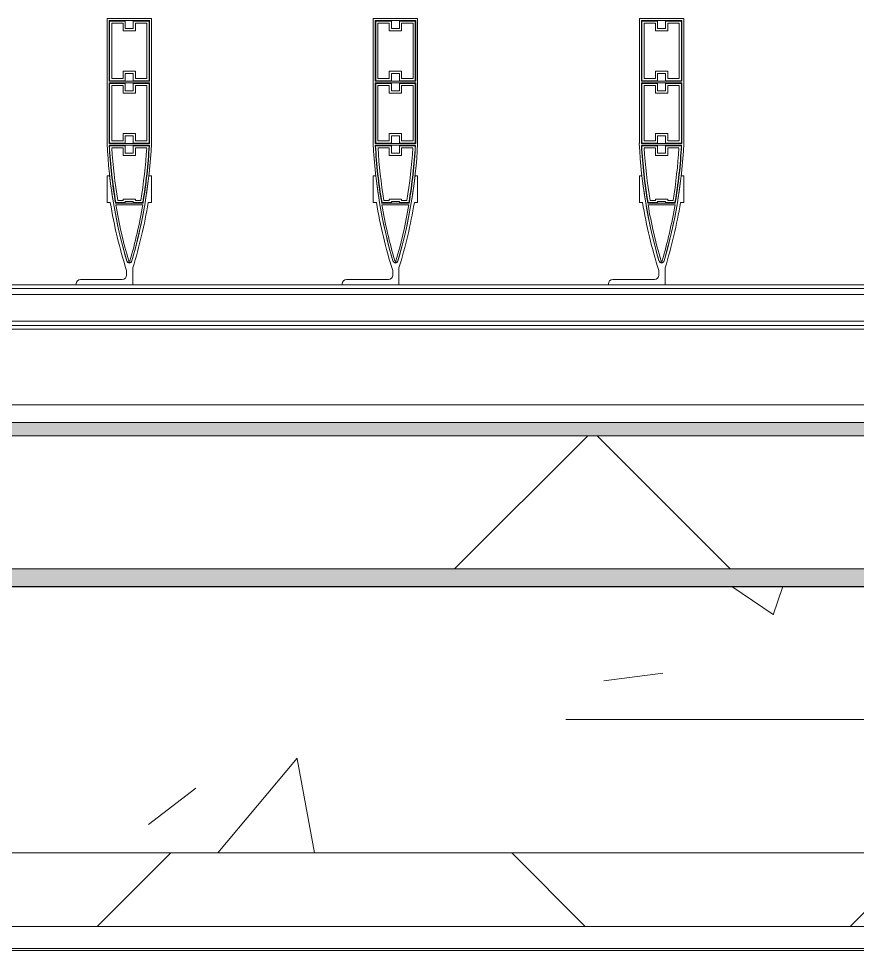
# Model space of a CAD drawing. Header units: millimetres. Extents: x 48966 to 155647, y -43515 to 26217.
# Drawn here: x 74307 to 75253, y 23457 to 24507 of the extents above; entities that cross this region are included whole.
import ezdxf

# ---------------------------------------------------------------- set-up
doc = ezdxf.new("R2010")
doc.units = ezdxf.units.MM
doc.linetypes.add('Осевые', pattern=[6350, 1270, -952.5, 3175, -952.5])
for name, color, linetype, lineweight in [('Обобщенные модели', 7, 'Continuous', 9), ('Обобщенные модели-1', 7, 'Continuous', 18), ('Общие ребра', 7, 'Continuous', 9), ('Оси-2', 7, 'Осевые', 9), ('Перекрытия', 7, 'Continuous', 9), ('Стены-1', 7, 'Continuous', 18), ('Штриховка разреза-1', 7, 'Continuous', 9)]:
    doc.layers.add(name, color=color, linetype=linetype, lineweight=lineweight)
doc.layers.add('Штриховка разреза-2', color=7, linetype='Continuous', lineweight=9, true_color=0x787878)
pattern_1 = [(0, (0, 0), (812.8, 203.2), [67.056, -542.544, 67.056, -542.544, -3251.2]), (0, (0, 0), (812.8, 203.2), [-1219.2, 67.056, -1152.144, 67.056, -542.544, -1422.4]), (0, (0, 0), (812.8, 203.2), [-3048, 67.056, -339.344, 67.056, -948.944]), (120, (304.8, 101.6), (-582.37636, 602.30545), [67.056, -542.544, 67.056, -542.544, -3251.2]), (120, (304.8, 101.6), (-582.37636, 602.30545), [-1219.2, 67.056, -1152.144, 67.056, -542.544, -1422.4]), (120, (304.8, 101.6), (-582.37636, 602.30545), [-3048, 67.056, -339.344, 67.056, -948.944]), (240, (406.4, 508), (-230.42364, -805.50545), [67.056, -542.544, 67.056, -542.544, -3251.2]), (240, (406.4, 508), (-230.42364, -805.50545), [-1219.2, 67.056, -1152.144, 67.056, -542.544, -1422.4]), (240, (406.4, 508), (-230.42364, -805.50545), [-3048, 67.056, -339.344, 67.056, -948.944])]

# ---------------------------------------------------------------- blocks, each defined once
blk = doc.blocks.new('Обвязочная балка 1 - Обвязочная балка 1-1451838-План 5-го этажа на отм_ _12_600')
at = {"layer": 'Обобщенные модели'}
for p, q in [((116781.7, 24196.1), (60831.6, 24196.1)), ((60831.6, 24166.3), (116781.7, 24166.3))]:
    blk.add_line(p, q, dxfattribs=at)
at = {"layer": 'Обобщенные модели-1'}
for p, q in [((116781.7, 24207.1), (60831.6, 24207.1)), ((60831.6, 24203.1), (116781.7, 24203.1)), ((116781.7, 24161.1), (60831.6, 24161.1)), ((60831.6, 24157.1), (116781.7, 24157.1))]:
    blk.add_line(p, q, dxfattribs=at)
blk = doc.blocks.new('Профиль ламели34 - Профиль ламели-1461019-План 5-го этажа на отм_ _12_600')
at = {"layer": 'Обобщенные модели-1'}
for p, q in [((72106.9, 24507.1), (72106.9, 24366.2)), ((72156.9, 24507.1), (72106.9, 24507.1)), ((72156.9, 24366.2), (72156.9, 24507.1)), ((72109.1, 24436.5), (72109.1, 24504.9)), ((72109.1, 24504.9), (72154.7, 24504.9)), ((72127.4, 24504.4), (72109.6, 24504.4)), ((72109.6, 24504.4), (72109.6, 24437)), ((72112.1, 24439.5), (72112.1, 24501.9)), ((72112.1, 24501.9), (72124.9, 24501.9)), ((72124.9, 24501.9), (72124.9, 24493.5)), ((72127.4, 24496), (72127.4, 24504.4)), ((72136.3, 24496), (72127.4, 24496)), ((72154.2, 24504.4), (72136.3, 24504.4)), ((72136.3, 24504.4), (72136.3, 24496)), ((72138.8, 24493.5), (72138.8, 24501.9)), ((72138.8, 24501.9), (72151.7, 24501.9)), ((72151.7, 24501.9), (72151.7, 24439.5)), ((72154.2, 24437), (72154.2, 24504.4)), ((72154.7, 24504.9), (72154.7, 24436.5)), ((72124.9, 24493.5), (72138.8, 24493.5)), ((72138.8, 24447.9), (72124.9, 24447.9)), ((72124.9, 24447.9), (72124.9, 24439.5)), ((72127.4, 24437), (72127.4, 24445.4)), ((72127.4, 24445.4), (72136.3, 24445.4)), ((72136.3, 24445.4), (72136.3, 24437)), ((72138.8, 24439.5), (72138.8, 24447.9)), ((72154.7, 24436.5), (72109.1, 24436.5)), ((72109.1, 24434.6), (72154.7, 24434.6)), ((72109.1, 24366.2), (72109.1, 24434.6)), ((72109.6, 24437), (72127.4, 24437)), ((72127.4, 24434.1), (72109.6, 24434.1)), ((72109.6, 24434.1), (72109.6, 24366.7)), ((72124.9, 24439.5), (72112.1, 24439.5)), ((72127.4, 24425.7), (72127.4, 24434.1)), ((72136.3, 24437), (72154.2, 24437)), ((72154.2, 24434.1), (72136.3, 24434.1)), ((72136.3, 24434.1), (72136.3, 24425.7)), ((72151.7, 24439.5), (72138.8, 24439.5)), ((72154.2, 24366.7), (72154.2, 24434.1)), ((72154.7, 24434.6), (72154.7, 24366.2)), ((72112.1, 24369.2), (72112.1, 24431.6)), ((72112.1, 24431.6), (72124.9, 24431.6)), ((72124.9, 24431.6), (72124.9, 24423.2)), ((72124.9, 24423.2), (72138.8, 24423.2)), ((72136.3, 24425.7), (72127.4, 24425.7)), ((72138.8, 24423.2), (72138.8, 24431.6)), ((72138.8, 24431.6), (72151.7, 24431.6)), ((72151.7, 24431.6), (72151.7, 24369.2)), ((72138.8, 24377.6), (72124.9, 24377.6)), ((72124.9, 24377.6), (72124.9, 24369.2)), ((72127.4, 24366.7), (72127.4, 24375.1)), ((72127.4, 24375.1), (72136.3, 24375.1)), ((72136.3, 24375.1), (72136.3, 24366.7)), ((72138.8, 24369.2), (72138.8, 24377.6)), ((72154.7, 24366.2), (72109.1, 24366.2)), ((72109.1, 24364.3), (72154.6, 24364.3)), ((72109.6, 24366.7), (72127.4, 24366.7)), ((72127.4, 24363.8), (72109.6, 24363.8)), ((72124.9, 24369.2), (72112.1, 24369.2)), ((72112.2, 24361.3), (72124.9, 24361.3)), ((72124.9, 24361.3), (72124.9, 24352.9)), ((72127.4, 24355.4), (72127.4, 24363.8)), ((72136.3, 24366.7), (72154.2, 24366.7)), ((72154.2, 24363.8), (72136.3, 24363.8)), ((72136.3, 24363.8), (72136.3, 24355.4)), ((72151.7, 24369.2), (72138.8, 24369.2)), ((72138.8, 24352.9), (72138.8, 24361.3)), ((72138.8, 24361.3), (72151.5, 24361.3)), ((72124.9, 24352.9), (72138.8, 24352.9)), ((72136.3, 24355.4), (72127.4, 24355.4)), ((72109.8, 24330.1), (72106.9, 24330.1)), ((72106.9, 24330.1), (72106.9, 24299.7)), ((72156.8, 24330.1), (72153.9, 24330.1)), ((72156.8, 24299.7), (72156.8, 24330.1)), ((72106.9, 24299.7), (72110.5, 24299.7)), ((72147.4, 24299.2), (72116.3, 24299.2)), ((72116.6, 24297.3), (72147.1, 24297.3)), ((72116.8, 24299.7), (72127.4, 24299.7)), ((72124.9, 24302.2), (72118.9, 24302.2)), ((72138.8, 24303.5), (72124.9, 24303.5)), ((72124.9, 24303.5), (72124.9, 24302.2)), ((72127.4, 24299.7), (72127.4, 24301)), ((72127.4, 24301), (72136.3, 24301)), ((72136.3, 24301), (72136.3, 24299.7)), ((72136.3, 24299.7), (72146.9, 24299.7)), ((72138.8, 24302.2), (72138.8, 24303.5)), ((72144.8, 24302.2), (72138.8, 24302.2)), ((72153.2, 24299.7), (72156.8, 24299.7)), ((72128.9, 24223), (72128.9, 24218.1)), ((72135.9, 24207.1), (72135.9, 24226.3)), ((72123.9, 24213.1), (72076.9, 24213.1)), ((72071.9, 24208.1), (72071.9, 24207.1)), ((72071.9, 24207.1), (72135.9, 24207.1))]:
    blk.add_line(p, q, dxfattribs=at)
for centre, radius, start, end in [((72680.6, 24394.6), 574.5, 182.8338, 196.2258), ((72680.7, 24394.3), 572.3, 183.0109, 189.5715), ((72680.4, 24395.9), 571.8, 183.2193, 189.6867), ((72680.5, 24395.6), 569.3, 183.4571, 189.4457), ((71583.1, 24394.6), 574.5, 343.7742, 357.1662), ((71583.2, 24395.6), 569.3, 350.5543, 356.5429), ((71583.3, 24395.9), 571.8, 350.3133, 356.7807), ((71583, 24394.3), 572.3, 350.4285, 356.9891), ((72680.6, 24394.6), 574.5, 186.4465, 196.2576), ((71583.1, 24394.6), 574.5, 343.7424, 353.5535), ((72677.1, 24394.6), 574.5, 189.5084, 197.3712), ((72649, 24386.8), 539.8, 189.5428, 196.4344), ((71614.7, 24386.8), 539.8, 343.5656, 350.4572), ((71586.6, 24394.6), 574.5, 342.9661, 350.4916), ((72131.9, 24235.1), 3, 200, 340), ((72131.9, 24234.5), 2.84, 196.2576, 343.7424), ((72131.9, 24234.2), 0.645, 196.4344, 343.5656), ((72076.9, 24208.1), 5, 90, 180), ((72123.9, 24218.1), 5, 270, 0)]:
    blk.add_arc(centre, radius, start, end, dxfattribs=at)
blk = doc.blocks.new('Профиль ламели35 - Профиль ламели-1461284-План 5-го этажа на отм_ _12_600')
at = {"layer": 'Обобщенные модели-1'}
for p, q in [((72406.9, 24507.1), (72406.9, 24366.2)), ((72456.9, 24507.1), (72406.9, 24507.1)), ((72456.9, 24366.2), (72456.9, 24507.1)), ((72409.1, 24436.5), (72409.1, 24504.9)), ((72409.1, 24504.9), (72454.7, 24504.9)), ((72427.4, 24504.4), (72409.6, 24504.4)), ((72409.6, 24504.4), (72409.6, 24437)), ((72412.1, 24439.5), (72412.1, 24501.9)), ((72412.1, 24501.9), (72424.9, 24501.9)), ((72424.9, 24501.9), (72424.9, 24493.5)), ((72427.4, 24496), (72427.4, 24504.4)), ((72436.3, 24496), (72427.4, 24496)), ((72454.2, 24504.4), (72436.3, 24504.4)), ((72436.3, 24504.4), (72436.3, 24496)), ((72438.8, 24493.5), (72438.8, 24501.9)), ((72438.8, 24501.9), (72451.7, 24501.9)), ((72451.7, 24501.9), (72451.7, 24439.5)), ((72454.2, 24437), (72454.2, 24504.4)), ((72454.7, 24504.9), (72454.7, 24436.5)), ((72424.9, 24493.5), (72438.8, 24493.5)), ((72438.8, 24447.9), (72424.9, 24447.9)), ((72424.9, 24447.9), (72424.9, 24439.5)), ((72427.4, 24437), (72427.4, 24445.4)), ((72427.4, 24445.4), (72436.3, 24445.4)), ((72436.3, 24445.4), (72436.3, 24437)), ((72438.8, 24439.5), (72438.8, 24447.9)), ((72454.7, 24436.5), (72409.1, 24436.5)), ((72409.1, 24434.6), (72454.7, 24434.6)), ((72409.1, 24366.2), (72409.1, 24434.6)), ((72409.6, 24437), (72427.4, 24437)), ((72427.4, 24434.1), (72409.6, 24434.1)), ((72409.6, 24434.1), (72409.6, 24366.7)), ((72424.9, 24439.5), (72412.1, 24439.5)), ((72427.4, 24425.7), (72427.4, 24434.1)), ((72436.3, 24437), (72454.2, 24437)), ((72454.2, 24434.1), (72436.3, 24434.1)), ((72436.3, 24434.1), (72436.3, 24425.7)), ((72451.7, 24439.5), (72438.8, 24439.5)), ((72454.2, 24366.7), (72454.2, 24434.1)), ((72454.7, 24434.6), (72454.7, 24366.2)), ((72412.1, 24369.2), (72412.1, 24431.6)), ((72412.1, 24431.6), (72424.9, 24431.6)), ((72424.9, 24431.6), (72424.9, 24423.2)), ((72424.9, 24423.2), (72438.8, 24423.2)), ((72436.3, 24425.7), (72427.4, 24425.7)), ((72438.8, 24423.2), (72438.8, 24431.6)), ((72438.8, 24431.6), (72451.7, 24431.6)), ((72451.7, 24431.6), (72451.7, 24369.2)), ((72438.8, 24377.6), (72424.9, 24377.6)), ((72424.9, 24377.6), (72424.9, 24369.2)), ((72427.4, 24366.7), (72427.4, 24375.1)), ((72427.4, 24375.1), (72436.3, 24375.1)), ((72436.3, 24375.1), (72436.3, 24366.7)), ((72438.8, 24369.2), (72438.8, 24377.6)), ((72454.7, 24366.2), (72409.1, 24366.2)), ((72409.1, 24364.3), (72454.6, 24364.3)), ((72409.6, 24366.7), (72427.4, 24366.7)), ((72427.4, 24363.8), (72409.6, 24363.8)), ((72424.9, 24369.2), (72412.1, 24369.2)), ((72412.2, 24361.3), (72424.9, 24361.3)), ((72424.9, 24361.3), (72424.9, 24352.9)), ((72427.4, 24355.4), (72427.4, 24363.8)), ((72436.3, 24366.7), (72454.2, 24366.7)), ((72454.2, 24363.8), (72436.3, 24363.8)), ((72436.3, 24363.8), (72436.3, 24355.4)), ((72451.7, 24369.2), (72438.8, 24369.2)), ((72438.8, 24352.9), (72438.8, 24361.3)), ((72438.8, 24361.3), (72451.5, 24361.3)), ((72424.9, 24352.9), (72438.8, 24352.9)), ((72436.3, 24355.4), (72427.4, 24355.4)), ((72409.8, 24330.1), (72406.9, 24330.1)), ((72406.9, 24330.1), (72406.9, 24299.7)), ((72456.8, 24330.1), (72453.9, 24330.1)), ((72456.8, 24299.7), (72456.8, 24330.1)), ((72406.9, 24299.7), (72410.5, 24299.7)), ((72447.4, 24299.2), (72416.3, 24299.2)), ((72416.6, 24297.3), (72447.1, 24297.3)), ((72416.8, 24299.7), (72427.4, 24299.7)), ((72424.9, 24302.2), (72418.9, 24302.2)), ((72438.8, 24303.5), (72424.9, 24303.5)), ((72424.9, 24303.5), (72424.9, 24302.2)), ((72427.4, 24299.7), (72427.4, 24301)), ((72427.4, 24301), (72436.3, 24301)), ((72436.3, 24301), (72436.3, 24299.7)), ((72436.3, 24299.7), (72446.9, 24299.7)), ((72438.8, 24302.2), (72438.8, 24303.5)), ((72444.8, 24302.2), (72438.8, 24302.2)), ((72453.2, 24299.7), (72456.8, 24299.7)), ((72428.9, 24223), (72428.9, 24218.1)), ((72435.9, 24207.1), (72435.9, 24226.3)), ((72423.9, 24213.1), (72376.9, 24213.1)), ((72371.9, 24208.1), (72371.9, 24207.1)), ((72371.9, 24207.1), (72435.9, 24207.1))]:
    blk.add_line(p, q, dxfattribs=at)
for centre, radius, start, end in [((72980.6, 24394.6), 574.5, 182.8338, 196.2258), ((72980.7, 24394.3), 572.3, 183.0109, 189.5715), ((72980.4, 24395.9), 571.8, 183.2193, 189.6867), ((72980.5, 24395.6), 569.3, 183.4571, 189.4457), ((71883.1, 24394.6), 574.5, 343.7742, 357.1662), ((71883.2, 24395.6), 569.3, 350.5543, 356.5429), ((71883.3, 24395.9), 571.8, 350.3133, 356.7807), ((71883, 24394.3), 572.3, 350.4285, 356.9891), ((72980.6, 24394.6), 574.5, 186.4465, 196.2576), ((71883.1, 24394.6), 574.5, 343.7424, 353.5535), ((72977.1, 24394.6), 574.5, 189.5084, 197.3712), ((72949, 24386.8), 539.8, 189.5428, 196.4344), ((71914.7, 24386.8), 539.8, 343.5656, 350.4572), ((71886.6, 24394.6), 574.5, 342.9661, 350.4916), ((72431.9, 24235.1), 3, 200, 340), ((72431.9, 24234.5), 2.84, 196.2576, 343.7424), ((72431.9, 24234.2), 0.645, 196.4344, 343.5656), ((72376.9, 24208.1), 5, 90, 180), ((72423.9, 24218.1), 5, 270, 0)]:
    blk.add_arc(centre, radius, start, end, dxfattribs=at)
blk = doc.blocks.new('Профиль ламели36 - Профиль ламели-1461549-План 5-го этажа на отм_ _12_600')
at = {"layer": 'Обобщенные модели-1'}
for p, q in [((72706.9, 24507.1), (72706.9, 24366.2)), ((72756.9, 24507.1), (72706.9, 24507.1)), ((72756.9, 24366.2), (72756.9, 24507.1)), ((72709.1, 24436.5), (72709.1, 24504.9)), ((72709.1, 24504.9), (72754.7, 24504.9)), ((72727.4, 24504.4), (72709.6, 24504.4)), ((72709.6, 24504.4), (72709.6, 24437)), ((72712.1, 24439.5), (72712.1, 24501.9)), ((72712.1, 24501.9), (72724.9, 24501.9)), ((72724.9, 24501.9), (72724.9, 24493.5)), ((72727.4, 24496), (72727.4, 24504.4)), ((72736.3, 24496), (72727.4, 24496)), ((72754.2, 24504.4), (72736.3, 24504.4)), ((72736.3, 24504.4), (72736.3, 24496)), ((72738.8, 24493.5), (72738.8, 24501.9)), ((72738.8, 24501.9), (72751.7, 24501.9)), ((72751.7, 24501.9), (72751.7, 24439.5)), ((72754.2, 24437), (72754.2, 24504.4)), ((72754.7, 24504.9), (72754.7, 24436.5)), ((72724.9, 24493.5), (72738.8, 24493.5)), ((72738.8, 24447.9), (72724.9, 24447.9)), ((72724.9, 24447.9), (72724.9, 24439.5)), ((72727.4, 24437), (72727.4, 24445.4)), ((72727.4, 24445.4), (72736.3, 24445.4)), ((72736.3, 24445.4), (72736.3, 24437)), ((72738.8, 24439.5), (72738.8, 24447.9)), ((72754.7, 24436.5), (72709.1, 24436.5)), ((72709.1, 24434.6), (72754.7, 24434.6)), ((72709.1, 24366.2), (72709.1, 24434.6)), ((72709.6, 24437), (72727.4, 24437)), ((72727.4, 24434.1), (72709.6, 24434.1)), ((72709.6, 24434.1), (72709.6, 24366.7)), ((72724.9, 24439.5), (72712.1, 24439.5)), ((72727.4, 24425.7), (72727.4, 24434.1)), ((72736.3, 24437), (72754.2, 24437)), ((72754.2, 24434.1), (72736.3, 24434.1)), ((72736.3, 24434.1), (72736.3, 24425.7)), ((72751.7, 24439.5), (72738.8, 24439.5)), ((72754.2, 24366.7), (72754.2, 24434.1)), ((72754.7, 24434.6), (72754.7, 24366.2)), ((72712.1, 24369.2), (72712.1, 24431.6)), ((72712.1, 24431.6), (72724.9, 24431.6)), ((72724.9, 24431.6), (72724.9, 24423.2)), ((72724.9, 24423.2), (72738.8, 24423.2)), ((72736.3, 24425.7), (72727.4, 24425.7)), ((72738.8, 24423.2), (72738.8, 24431.6)), ((72738.8, 24431.6), (72751.7, 24431.6)), ((72751.7, 24431.6), (72751.7, 24369.2)), ((72738.8, 24377.6), (72724.9, 24377.6)), ((72724.9, 24377.6), (72724.9, 24369.2)), ((72727.4, 24366.7), (72727.4, 24375.1)), ((72727.4, 24375.1), (72736.3, 24375.1)), ((72736.3, 24375.1), (72736.3, 24366.7)), ((72738.8, 24369.2), (72738.8, 24377.6)), ((72754.7, 24366.2), (72709.1, 24366.2)), ((72709.1, 24364.3), (72754.6, 24364.3)), ((72709.6, 24366.7), (72727.4, 24366.7)), ((72727.4, 24363.8), (72709.6, 24363.8)), ((72724.9, 24369.2), (72712.1, 24369.2)), ((72712.2, 24361.3), (72724.9, 24361.3)), ((72724.9, 24361.3), (72724.9, 24352.9)), ((72727.4, 24355.4), (72727.4, 24363.8)), ((72736.3, 24366.7), (72754.2, 24366.7)), ((72754.2, 24363.8), (72736.3, 24363.8)), ((72736.3, 24363.8), (72736.3, 24355.4)), ((72751.7, 24369.2), (72738.8, 24369.2)), ((72738.8, 24352.9), (72738.8, 24361.3)), ((72738.8, 24361.3), (72751.5, 24361.3)), ((72724.9, 24352.9), (72738.8, 24352.9)), ((72736.3, 24355.4), (72727.4, 24355.4)), ((72709.8, 24330.1), (72706.9, 24330.1)), ((72706.9, 24330.1), (72706.9, 24299.7)), ((72756.8, 24330.1), (72753.9, 24330.1)), ((72756.8, 24299.7), (72756.8, 24330.1)), ((72706.9, 24299.7), (72710.5, 24299.7)), ((72747.4, 24299.2), (72716.3, 24299.2)), ((72716.6, 24297.3), (72747.1, 24297.3)), ((72716.8, 24299.7), (72727.4, 24299.7)), ((72724.9, 24302.2), (72718.9, 24302.2)), ((72738.8, 24303.5), (72724.9, 24303.5)), ((72724.9, 24303.5), (72724.9, 24302.2)), ((72727.4, 24299.7), (72727.4, 24301)), ((72727.4, 24301), (72736.3, 24301)), ((72736.3, 24301), (72736.3, 24299.7)), ((72736.3, 24299.7), (72746.9, 24299.7)), ((72738.8, 24302.2), (72738.8, 24303.5)), ((72744.8, 24302.2), (72738.8, 24302.2)), ((72753.2, 24299.7), (72756.8, 24299.7)), ((72728.9, 24223), (72728.9, 24218.1)), ((72735.9, 24207.1), (72735.9, 24226.3)), ((72723.9, 24213.1), (72676.9, 24213.1)), ((72671.9, 24208.1), (72671.9, 24207.1)), ((72671.9, 24207.1), (72735.9, 24207.1))]:
    blk.add_line(p, q, dxfattribs=at)
for centre, radius, start, end in [((73280.6, 24394.6), 574.5, 182.8338, 196.2258), ((73280.7, 24394.3), 572.3, 183.0109, 189.5715), ((73280.4, 24395.9), 571.8, 183.2193, 189.6867), ((73280.5, 24395.6), 569.3, 183.4571, 189.4457), ((72183.1, 24394.6), 574.5, 343.7742, 357.1662), ((72183.2, 24395.6), 569.3, 350.5543, 356.5429), ((72183.3, 24395.9), 571.8, 350.3133, 356.7807), ((72183, 24394.3), 572.3, 350.4285, 356.9891), ((73280.6, 24394.6), 574.5, 186.4465, 196.2576), ((72183.1, 24394.6), 574.5, 343.7424, 353.5535), ((73277.1, 24394.6), 574.5, 189.5084, 197.3712), ((73249, 24386.8), 539.8, 189.5428, 196.4344), ((72214.7, 24386.8), 539.8, 343.5656, 350.4572), ((72186.6, 24394.6), 574.5, 342.9661, 350.4916), ((72731.9, 24235.1), 3, 200, 340), ((72731.9, 24234.5), 2.84, 196.2576, 343.7424), ((72731.9, 24234.2), 0.645, 196.4344, 343.5656), ((72676.9, 24208.1), 5, 90, 180), ((72723.9, 24218.1), 5, 270, 0)]:
    blk.add_arc(centre, radius, start, end, dxfattribs=at)

msp = doc.modelspace()

# ---------------------------------------------------------------- hatches: boundary and pattern name
at = {"layer": 'Штриховка разреза-1'}
h = msp.add_hatch(dxfattribs=at)
h.set_pattern_fill('FP_8', color=256, style=0, pattern_type=2)
h.set_pattern_definition(pattern_1)
h.paths.add_polyline_path([(116556.5, 24036.9), (116808, 24036.9), (116808, 24051.9), (115831.6, 24051.9), (115831.6, 24036.9), (116140, 24036.9)], flags=0)
h.paths.add_polyline_path([(114474.1, 24036.9), (114631.6, 24036.9), (114631.6, 24051.9), (112231.6, 24051.9), (112231.6, 24036.9), (114057.7, 24036.9)], flags=0)
h.paths.add_polyline_path([(111031.6, 24036.9), (111031.6, 24051.9), (109831.6, 24051.9), (109831.6, 24036.9), (110725.9, 24036.9)], flags=0)
h.paths.add_polyline_path([(108227.2, 24036.9), (108631.6, 24036.9), (108631.6, 24051.9), (102631.6, 24051.9), (102631.6, 24036.9), (107810.7, 24036.9)], flags=0)
h.paths.add_polyline_path([(101147.2, 24036.9), (101431.6, 24036.9), (101431.6, 24051.9), (100231.6, 24051.9), (100231.6, 24036.9), (100730.8, 24036.9)], flags=0)
h.paths.add_polyline_path([(98648.5, 24036.9), (99031.6, 24036.9), (99031.6, 24051.9), (96631.6, 24051.9), (96631.6, 24036.9), (98232, 24036.9)], flags=0)
h.paths.add_polyline_path([(95431.6, 24036.9), (95431.6, 24051.9), (94231.6, 24051.9), (94231.6, 24036.9), (95316.7, 24036.9)], flags=0)
h.paths.add_polyline_path([(91985, 24036.9), (93031.6, 24036.9), (93031.6, 24051.9), (90631.6, 24051.9), (90631.6, 24036.9), (91568.5, 24036.9)], flags=0)
h.paths.add_polyline_path([(89431.6, 24036.9), (89431.6, 24051.9), (84631.6, 24051.9), (84631.6, 24036.9), (89069.7, 24036.9)], flags=0)
h.paths.add_polyline_path([(83431.6, 24036.9), (83431.6, 24051.9), (81031.6, 24051.9), (81031.6, 24036.9), (83239.2, 24036.9)], flags=0)
h.paths.add_polyline_path([(79491, 24036.9), (79831.6, 24036.9), (79831.6, 24051.9), (77431.6, 24051.9), (77431.6, 24036.9), (79074.6, 24036.9)], flags=0)
h.paths.add_polyline_path([(76231.6, 24036.9), (76231.6, 24051.9), (73831.6, 24051.9), (73831.6, 24036.9), (76159.3, 24036.9)], flags=0)
h.paths.add_polyline_path([(72411.1, 24036.9), (72631.6, 24036.9), (72631.6, 24051.9), (70231.6, 24051.9), (70231.6, 24036.9), (71994.7, 24036.9)], flags=0)
h.paths.add_polyline_path([(69031.6, 24036.9), (69031.6, 24051.9), (66631.7, 24051.9), (66631.7, 24036.9), (68662.9, 24036.9)], flags=0)
h.paths.add_polyline_path([(65331.2, 24036.9), (65431.7, 24036.9), (65431.7, 24051.9), (60906, 24051.9), (60906, 24036.9), (64914.8, 24036.9)], flags=0)
h = msp.add_hatch(dxfattribs=at)
h.set_pattern_fill('FP_9', color=256, style=0, pattern_type=2)
h.set_pattern_definition([(45, (0, 0), (-707.107, 707.107), []), (135, (0, 0), (-707.107, -707.107), [])])
h.paths.add_polyline_path([(116140, 23886.9), (116808, 23886.9), (116808, 24036.9), (115831.6, 24036.9), (115831.6, 23886.9)], flags=0)
h.paths.add_polyline_path([(114474.1, 23886.9), (114631.6, 23886.9), (114631.6, 24036.9), (112231.6, 24036.9), (112231.6, 23886.9), (114057.7, 23886.9)], flags=0)
h.paths.add_polyline_path([(110725.9, 23886.9), (111031.6, 23886.9), (111031.6, 24036.9), (109831.6, 24036.9), (109831.6, 23886.9), (110309.5, 23886.9)], flags=0)
h.paths.add_polyline_path([(108631.6, 23886.9), (108631.6, 24036.9), (102631.6, 24036.9), (102631.6, 23886.9), (108227.2, 23886.9)], flags=0)
h.paths.add_polyline_path([(100231.6, 23886.9), (101431.6, 23886.9), (101431.6, 24036.9), (100231.6, 24036.9), (100231.6, 23980)], flags=0)
h.paths.add_polyline_path([(99031.6, 23886.9), (99031.6, 24036.9), (96631.6, 24036.9), (96631.6, 23886.9), (98648.5, 23886.9)], flags=0)
h.paths.add_polyline_path([(94900.3, 23886.9), (95431.6, 23886.9), (95431.6, 24036.9), (94231.6, 24036.9), (94231.6, 23886.9), (94483.8, 23886.9)], flags=0)
h.paths.add_polyline_path([(93031.6, 23886.9), (93031.6, 24036.9), (90631.6, 24036.9), (90631.6, 23886.9), (92817.9, 23886.9)], flags=0)
h.paths.add_polyline_path([(89069.7, 23886.9), (89431.6, 23886.9), (89431.6, 24036.9), (84631.6, 24036.9), (84631.6, 23886.9), (88653.3, 23886.9)], flags=0)
h.paths.add_polyline_path([(83239.2, 23886.9), (83431.6, 23886.9), (83431.6, 24036.9), (81031.6, 24036.9), (81031.6, 23886.9), (82822.8, 23886.9)], flags=0)
h.paths.add_polyline_path([(79491, 23886.9), (79831.6, 23886.9), (79831.6, 24036.9), (77431.6, 24036.9), (77431.6, 23886.9), (79074.6, 23886.9)], flags=0)
h.paths.add_polyline_path([(76159.3, 23886.9), (76231.6, 23886.9), (76231.6, 24036.9), (73831.6, 24036.9), (73831.6, 23886.9), (75742.9, 23886.9)], flags=0)
h.paths.add_polyline_path([(72411.1, 23886.9), (72631.6, 23886.9), (72631.6, 24036.9), (70231.6, 24036.9), (70231.6, 23886.9), (71994.7, 23886.9)], flags=0)
h.paths.add_polyline_path([(69031.6, 23886.9), (69031.6, 24036.9), (66631.7, 24036.9), (66631.7, 23886.9), (68662.9, 23886.9)], flags=0)
h.paths.add_polyline_path([(65331.2, 23886.9), (65431.7, 23886.9), (65431.7, 24036.9), (60906, 24036.9), (60906, 23886.9), (64914.8, 23886.9)], flags=0)
h = msp.add_hatch(dxfattribs=at)
h.set_pattern_fill('FP_8', color=256, style=0, pattern_type=2)
h.set_pattern_definition(pattern_1)
h.paths.add_polyline_path([(116556.5, 23866.9), (116808, 23866.9), (116808, 23886.9), (115831.6, 23886.9), (115831.6, 23866.9), (116140, 23866.9)], flags=0)
h.paths.add_polyline_path([(114631.6, 23866.9), (114631.6, 23886.9), (112231.6, 23886.9), (112231.6, 23866.9), (114474.1, 23866.9)], flags=0)
h.paths.add_polyline_path([(111031.6, 23866.9), (111031.6, 23886.9), (109831.6, 23886.9), (109831.6, 23866.9), (110725.9, 23866.9)], flags=0)
h.paths.add_polyline_path([(108631.6, 23866.9), (108631.6, 23886.9), (102631.6, 23886.9), (102631.6, 23866.9), (108227.2, 23866.9)], flags=0)
h.paths.add_polyline_path([(101147.2, 23866.9), (101431.6, 23866.9), (101431.6, 23886.9), (100231.6, 23886.9), (100231.6, 23866.9), (100730.8, 23866.9)], flags=0)
h.paths.add_polyline_path([(99031.6, 23866.9), (99031.6, 23886.9), (96631.6, 23886.9), (96631.6, 23866.9), (98648.5, 23866.9)], flags=0)
h.paths.add_polyline_path([(94900.3, 23866.9), (95431.6, 23866.9), (95431.6, 23886.9), (94231.6, 23886.9), (94231.6, 23866.9), (94483.8, 23866.9)], flags=0)
h.paths.add_polyline_path([(92817.9, 23866.9), (93031.6, 23866.9), (93031.6, 23886.9), (90631.6, 23886.9), (90631.6, 23866.9), (92401.5, 23866.9)], flags=0)
h.paths.add_polyline_path([(89069.7, 23866.9), (89431.6, 23866.9), (89431.6, 23886.9), (84631.6, 23886.9), (84631.6, 23866.9), (88653.3, 23866.9)], flags=0)
h.paths.add_polyline_path([(83431.6, 23866.9), (83431.6, 23886.9), (81031.6, 23886.9), (81031.6, 23866.9), (83239.2, 23866.9)], flags=0)
h.paths.add_polyline_path([(79831.6, 23866.9), (79831.6, 23886.9), (77431.6, 23886.9), (77431.6, 23866.9), (79491, 23866.9)], flags=0)
h.paths.add_polyline_path([(76231.6, 23866.9), (76231.6, 23886.9), (73831.6, 23886.9), (73831.6, 23866.9), (76159.3, 23866.9)], flags=0)
h.paths.add_polyline_path([(72631.6, 23866.9), (72631.6, 23886.9), (70231.6, 23886.9), (70231.6, 23866.9), (72411.1, 23866.9)], flags=0)
h.paths.add_polyline_path([(69031.6, 23866.9), (69031.6, 23886.9), (66631.7, 23886.9), (66631.7, 23866.9), (68662.9, 23866.9)], flags=0)
h.paths.add_polyline_path([(65331.2, 23866.9), (65431.7, 23866.9), (65431.7, 23886.9), (60906, 23886.9), (60906, 23867.2), (62416, 23866.9), (64914.8, 23866.9)], flags=0)
h = msp.add_hatch(dxfattribs=at)
h.set_pattern_fill('FP_7', color=256, style=0, pattern_type=2)
h.set_pattern_definition([(50, (0, 0), (1457.472, -127.512), [152.4, -1676.4]), (355, (0, 0), (-281.942, 1528.454), [121.92, -1341.12]), (100.451, (121.5, -10.6), (1175.54, 1400.933), [129.52, -1424.72]), (46.184, (0, 406.4), (2168.632, -336.34), [228.6, -2514.6]), (96.636, (180.7, 378.4), (1899.22, 1979.42), [194.28, -2137.08]), (351.184, (0, 406.4), (1899.24, 1979.4), [182.88, -2011.68]), (21, (203.2, 304.8), (1212.915, -818.121), [152.4, -1676.4]), (326, (203.2, 304.8), (494.417, 1473.504), [121.92, -1341.12]), (71.451, (304.3, 236.6), (1707.337, 655.37), [129.52, -1424.72]), (37.5, (0, 0), (24.7094, 676.4402), [67.056, -1257.808, 67.056, -1294.384, -1346.2]), (37.5, (0, 0), (24.7094, 676.4402), [-2686.304, 67.056, -1279.144]), (7.5, (0, 0), (534.558, 801.444), [67.056, -709.168, 67.056, -1227.328, -513.08]), (7.5, (0, 0), (534.558, 801.444), [-2070.608, 67.056, -446.024]), (327.5, (-453.14, 0), (1084.7275, -45.8312), [67.056, -440.944, 67.056, -1517.904, -2103.12]), (327.5, (-453.14, 0), (1084.7275, -45.8312), [-2092.96, 67.056, -2036.064]), (317.5, (-656.3, 0), (1185.035, 203.414), [67.056, -593.344, 67.056, -985.52, -1493.52]), (317.5, (-656.3, 0), (1185.035, 203.414), [-1712.976, 67.056, -1426.464])])
h.paths.add_polyline_path([(76231.6, 23567.1), (76231.6, 23867.1), (73831.6, 23867.1), (73831.6, 23567.1), (74909.9, 23567.1)], flags=0)
h.paths.add_polyline_path([(72631.6, 23567.1), (72631.6, 23867.1), (72431.6, 23867.1), (72431.6, 23567.1)], flags=0)
at = {"layer": 'Штриховка разреза-2'}
h = msp.add_hatch(dxfattribs=at)
h.set_pattern_fill('FP_41', color=256, style=0, pattern_type=2)
h.set_pattern_definition([(45, (0, 0), (-424.264, 424.264), []), (135, (0, 0), (-424.264, -424.264), [])])
h.paths.add_polyline_path([(77673.6, 23484.1), (77698.6, 23484.1), (77698.6, 23567.1), (77431.6, 23567.1), (77431.6, 23484.1), (77671.6, 23484.1)], flags=0)
h.paths.add_polyline_path([(76231.6, 23484.1), (76231.6, 23567.1), (73831.6, 23567.1), (73831.6, 23484.1), (74909.9, 23484.1)], flags=0)
h.paths.add_polyline_path([(72631.6, 23484.1), (72631.6, 23567.1), (72083.6, 23567.1), (72083.6, 23484.1)], flags=0)

# ---------------------------------------------------------------- linework, layer by layer
at = {"layer": 'Общие ребра'}
for p, q in [((76231.6, 24051.9), (73831.6, 24051.9)), ((76231.6, 24036.9), (73831.6, 24036.9)), ((76231.6, 23886.9), (73831.6, 23886.9)), ((73831.6, 23567.1), (76231.6, 23567.1)), ((76231.6, 23567.1), (73831.6, 23567.1)), ((73831.6, 23484.1), (76231.6, 23484.1)), ((73831.6, 23459.1), (76231.6, 23459.1))]:
    msp.add_line(p, q, dxfattribs=at)
at = {"layer": 'Оси-2'}
msp.add_line((150171.6, 23717.1), (50565.6, 23717.1), dxfattribs=at)
at = {"layer": 'Перекрытия'}
msp.add_line((77781.6, 23567.1), (72081.6, 23567.1), dxfattribs=at)
at = {"layer": 'Стены-1'}
for p, q in [((76231.6, 24071.9), (73831.6, 24071.9)), ((76231.6, 23867.1), (73831.6, 23867.1)), ((73831.6, 23866.9), (76231.6, 23866.9)), ((73831.6, 23457.1), (76231.6, 23457.1))]:
    msp.add_line(p, q, dxfattribs=at)

# ---------------------------------------------------------------- block references
at = {"layer": 'Обобщенные модели'}
for name, p in [('Профиль ламели34 - Профиль ламели-1461019-План 5-го этажа на отм_ _12_600', (2300, 0)), ('Профиль ламели35 - Профиль ламели-1461284-План 5-го этажа на отм_ _12_600', (2300, 0)), ('Профиль ламели36 - Профиль ламели-1461549-План 5-го этажа на отм_ _12_600', (2300, 0)), ('Обвязочная балка 1 - Обвязочная балка 1-1451838-План 5-го этажа на отм_ _12_600', (0, 0))]:
    msp.add_blockref(name, p, dxfattribs=at)

doc.saveas('drawing.dxf')
